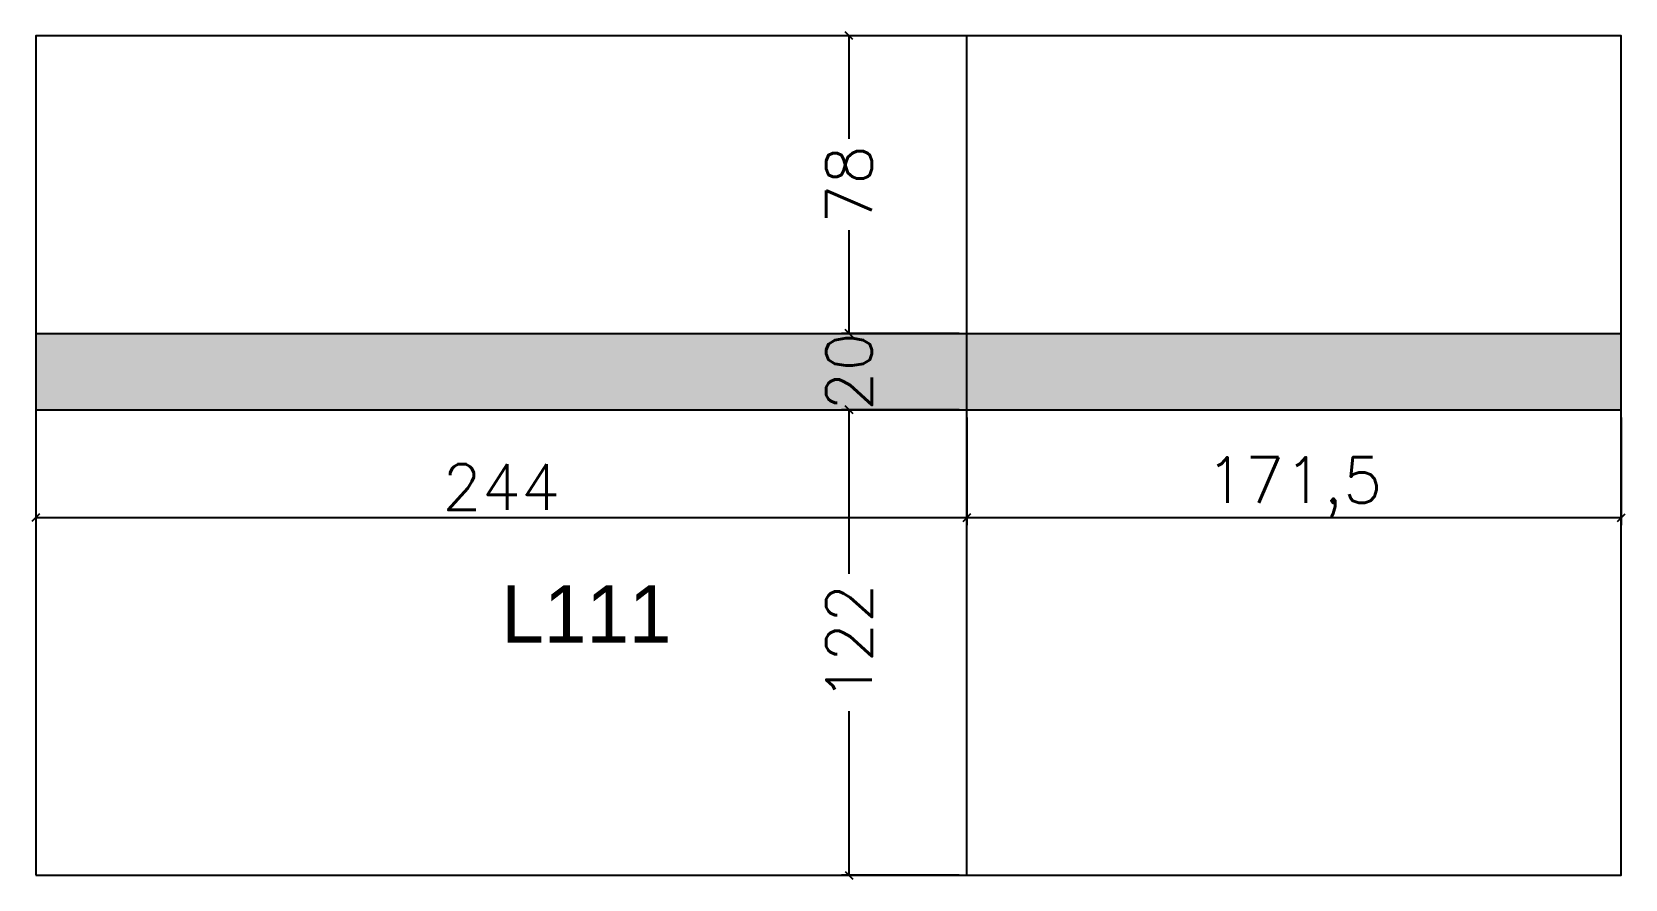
# Model space of a CAD drawing. Extents: x 4794 to 5212, y 2558 to 2780.
import ezdxf

# ---------------------------------------------------------------- set-up
doc = ezdxf.new("R2010")
doc.units = 0
for name, color, linetype in [('COTA', 241, 'Continuous'), ('Hachura', 251, 'Continuous'), ('NOMENCLATURA', 7, 'Continuous'), ('PAINEIS', 6, 'Continuous')]:
    doc.layers.add(name, color=color, linetype=linetype)
doc.styles.add('Romans', font='romans.shx', dxfattribs={"height": 12})
doc.dimstyles.new('cotas', dxfattribs={"dimtxt": 9, "dimasz": 2, "dimexe": 2, "dimexo": 2, "dimgap": 2, "dimtad": 1, "dimdec": 1, "dimzin": 12, "dimtxsty": 'Romans', "dimblk": 'OBLIQUE', "dimcen": 2.5, "dimclrd": 4, "dimclre": 4, "dimclrt": 240, "dimazin": 3, "dimtfac": 1, "dimtmove": 0, "dimatfit": 3})

# ---------------------------------------------------------------- blocks, each defined once
blk = doc.blocks.new('_OBLIQUE')
at = {"color": 0, "linetype": 'BYBLOCK'}
blk.add_line((-0.5, -0.5), (0.5, 0.5), dxfattribs=at)

msp = doc.modelspace()

# ---------------------------------------------------------------- hatches: boundary and pattern name
at = {"layer": 'Hachura'}
h = msp.add_hatch(color=8, dxfattribs=at)
h.dxf.hatch_style = 1
h.paths.add_polyline_path([(4795.42, 2700.82), (4795.42, 2680.82), (5210.92, 2680.82), (5210.92, 2700.82)])

# ---------------------------------------------------------------- linework, layer by layer
at = {"layer": 'PAINEIS'}
msp.add_line((5039.42, 2558.82), (5039.42, 2778.82), dxfattribs=at)
at = {"layer": 'PAINEIS', "lineweight": 25}
for p, q in [((4795.42, 2700.82), (5210.92, 2700.82)), ((4795.42, 2680.82), (5210.92, 2680.82))]:
    msp.add_line(p, q, dxfattribs=at)
at = {"layer": 'PAINEIS'}
msp.add_lwpolyline([(4795.42, 2558.82), (5210.92, 2558.82), (5210.92, 2778.82), (4795.42, 2778.82)], close=True, dxfattribs=at)

# ---------------------------------------------------------------- texts
at = {"layer": 'NOMENCLATURA'}
msp.add_text('L111', height=15, dxfattribs=at).set_placement((4917.42, 2619.82))

# ---------------------------------------------------------------- dimensions: what is measured, and where the dimension line sits
at = {"layer": 'COTA'}
for base, p1, p2, location in [((5008.56, 2700.82), (5039.42, 2700.82), (5039.42, 2778.82), (5008.56, 2739.82)), ((5008.56, 2680.82), (5039.42, 2680.82), (5039.42, 2700.82), (5008.56, 2690.82)), ((5008.56, 2558.82), (5039.42, 2558.82), (5039.42, 2680.82), (5008.56, 2619.82))]:
    msp.add_linear_dim(base=base, p1=p1, p2=p2, angle=90, location=location, dimstyle='cotas', override={"dimtmove": 2}, dxfattribs=at).render()
for base, p1, p2 in [((4795.42, 2652.55), (4795.42, 2680.82), (5039.42, 2680.82)), ((5039.42, 2652.55), (5039.42, 2680.82), (5210.92, 2680.82))]:
    msp.add_linear_dim(base=base, p1=p1, p2=p2, dimstyle='cotas', dxfattribs=at).render()

doc.saveas('drawing.dxf')
